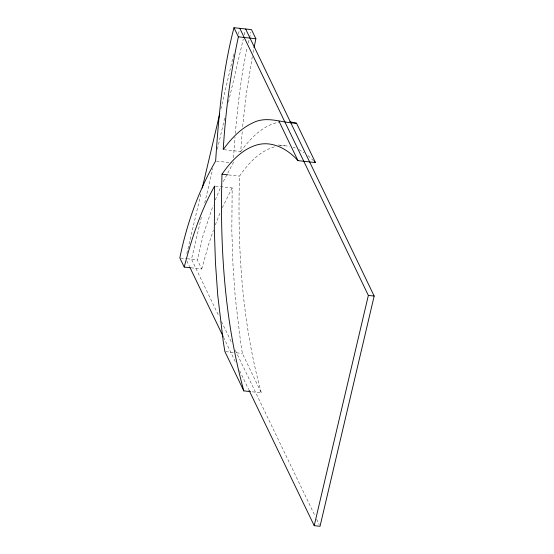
<?xml version="1.0" encoding="UTF-8"?>
<svg xmlns="http://www.w3.org/2000/svg" width="554" height="554" viewBox="0 0 554 554"><rect width="100%" height="100%" fill="white"/><g stroke="black" fill="none" stroke-linecap="round" stroke-linejoin="round"><path stroke-width="0.42" stroke-dasharray="2.77 2.08" d="M215.485 186.116L232.161 187.965L231.828 230.796L232.957 264.514L235.256 297.283L240.831 343.944L242.382 353.466L261.315 392.814L251.308 391.706M274.382 146.865C259.293 151.318 248.206 163.603 239.508 176.117C237.327 248.808 242.05 322.428 261.315 392.814M233.227 161.907L233.172 162.959L222.853 182.377M233.504 157.592L234.979 136.928M224.045 149.705L240.727 151.547L242.285 130.73M235.263 133.493C238.019 104.574 240.976 75.517 247.368 47.138M242.624 126.631L246.011 96.112L252.278 56.702M253.046 52.533L253.711 49.292M186.857 253.545L201.282 192.203M220.852 109.013L234.093 52.713M238.435 34.23L239.425 30.027M201.372 217.216L191.49 259.23L218.851 316.071M204.738 202.93L212.84 168.478M217.383 149.151L225.09 116.382M228.449 102.095L243.268 39.071M244.259 34.874L245.048 31.509M190.888 267.804L201.725 269.002L197.342 259.881L203.221 234.875L213.151 205.326M248.351 42.97L249.335 38.808M249.529 37.97L250.9 32.139M201.725 269.002L208.692 244.245L213.338 230.36M215.326 224.889L220.298 212.251M215.298 199.932L220.118 188.478M222.279 207.75L232.161 187.965M240.727 151.547C250.152 138.555 262.395 125.592 278.717 122.178M279.632 145.875L284.881 145.723L289.361 146.332M278.212 144.989L284.881 145.723M216.496 161.117L231.51 162.779M228.663 174.919L239.508 176.117M180.659 258.032L186.497 258.683M187.328 258.773L197.342 259.881M225.7 351.624L233.206 352.455M236.544 352.822L242.382 353.466M293.08 147.322L295.31 147.987M298.987 149.698L304.091 152.696M308.045 155.653L313.827 160.944M221.468 321.521L231.967 343.321M235.339 350.329L315.15 516.176M316.653 519.292L319.277 524.742M186.795 260.927L189.42 266.377M223.518 337.227L235.512 362.143M239.633 370.709L248.628 389.4"/><path stroke-width="0.83" d="M289.832 121.742L296.529 123.23L315.461 162.571L297.955 160.632C287.928 149.261 272.339 140.481 256.869 144.933C241.779 149.379 230.699 161.664 221.995 174.178C219.813 246.869 224.536 320.496 243.802 390.875L250.477 391.616M254.044 47.672L255.879 38.759L251.488 29.639L233.975 27.7L238.365 36.82C230.381 73.945 225.575 111.721 223.214 149.608C231.073 138.618 240.775 128.355 253.24 122.663C267.16 115.668 282.152 123.002 296.529 123.23M233.975 27.7C222.743 70.891 218.65 115.557 215.714 159.968L215.347 161.526C198.249 191.379 186.677 224.273 179.828 257.942L184.219 267.063L190.057 267.714M202.272 188.007L219.661 114.055M245.644 28.988L374.172 296.058L320.025 526.3L314.201 525.656L368.355 295.414L239.82 28.344M184.219 267.063C191.49 239.12 200.437 211.289 214.647 186.026L214.322 228.857L215.444 262.575L217.743 295.344L223.317 342.005L224.869 351.534L243.802 390.875M238.365 36.82L255.879 38.759M221.995 174.178L227.833 174.822M368.355 295.414L374.172 296.058M314.374 161.484L315.461 162.571M279.015 121.291L297.955 160.632M189.793 267.153L223.144 336.451M249.002 390.175L314.201 525.656"/></g></svg>
